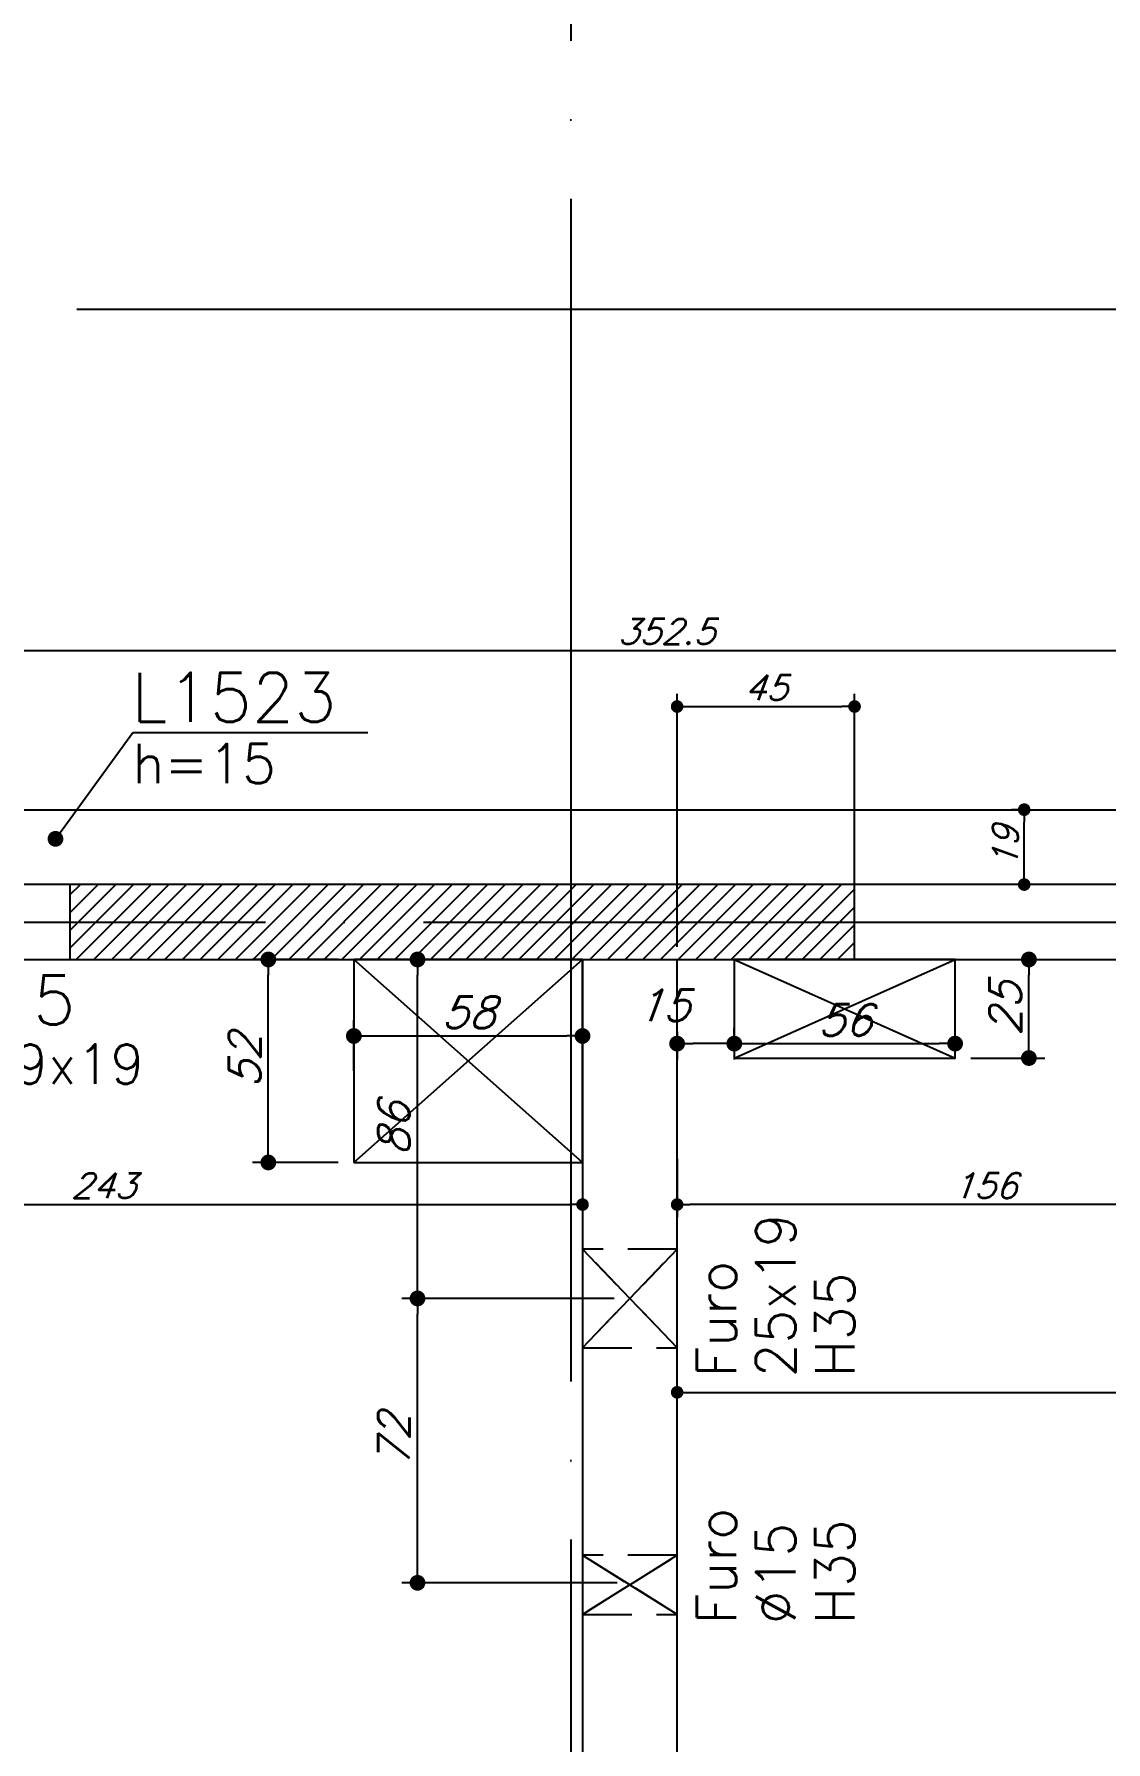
# Model space of a CAD drawing. Header units: millimetres. Extents: x -2368 to 4502, y -1988 to 2217.
# Drawn here: x -1226.1 to -954.3, y -4 to 429.2 of the extents above; entities that cross this region are included whole.
import ezdxf
from ezdxf import colors
from ezdxf.entities.mleader import LeaderData, LeaderLine
from ezdxf.enums import TextEntityAlignment as Align
from ezdxf.math import Vec2, Vec3

# ---------------------------------------------------------------- set-up
doc = ezdxf.new("R2010")
doc.units = ezdxf.units.MM
doc.header["$LTSCALE"] = 50
doc.linetypes.add('EIXO', pattern=[6.8, 6, -0.4, 0, -0.4])
doc.linetypes.add('HIDDEN', pattern=[0.375, 0.25, -0.125])
for name, color, linetype in [('F-AUX-RED', 1, 'Continuous'), ('F-COTAS', 106, 'Continuous'), ('F-COTAS-FUROS', 50, 'Continuous'), ('F-COTAS-FUROS VIGA', 50, 'Continuous'), ('F-EIXO', 12, 'EIXO'), ('F-FURO-PAREDE', 2, 'HIDDEN'), ('F-FURO-PAREDE-TEXTOS', 2, 'Continuous'), ('F-LAJES', 3, 'Continuous'), ('F-LAJES-DIM', 2, 'Continuous'), ('F-LAJES-NOME', 4, 'Continuous'), ('F-PILARES-DIM', 172, 'Continuous'), ('F-PILARES-HACH', 174, 'Continuous'), ('F-PILARES-NOME', 170, 'Continuous'), ('F-PILARES-S', 170, 'Continuous'), ('F-TEXTO', 6, 'Continuous'), ('F-VIGAS', 3, 'Continuous'), ('F-VÃO', 1, 'Continuous')]:
    doc.layers.add(name, color=color, linetype=linetype)
doc.styles.add('CP-TEXT-INCL', font='romans.shx', dxfattribs={"oblique": 20})
doc.styles.add('MCP', font='romans.shx')
doc.styles.add('ROMANS', font='romans.shx')
doc.styles.get("Standard").update_dxf_attribs({"font": 'romans.shx'})
doc.dimstyles.new('CP-COTAS-50', dxfattribs={"dimscale": 0.64, "dimtxt": 10, "dimasz": 5, "dimexe": 5, "dimexo": 5, "dimgap": 2.5, "dimtad": 1, "dimdec": 1, "dimdsep": 46, "dimtxsty": 'CP-TEXT-INCL', "dimblk1": 'DOT', "dimblk2": 'DOT', "dimsah": 1, "dimcen": 9, "dimclrd": 256, "dimclre": 256, "dimclrt": 256, "dimadec": 0, "dimazin": 0, "dimtfac": 1, "dimtdec": 1, "dimtmove": 2, "dimatfit": 3, "dimldrblk": 'DOT', "dimfxl": 0, "dimtolj": 1, "dimarcsym": 0})
doc.dimstyles.new('CP-COTAS-50-FUROS', dxfattribs={"dimscale": 0.8, "dimtxt": 10, "dimasz": 5, "dimexe": 5, "dimexo": 5, "dimgap": 2.5, "dimtad": 1, "dimdec": 0, "dimdsep": 46, "dimtxsty": 'CP-TEXT-INCL', "dimblk1": 'DOT', "dimblk2": 'DOT', "dimsah": 1, "dimcen": 9, "dimclrd": 256, "dimclre": 256, "dimclrt": 256, "dimadec": 0, "dimazin": 0, "dimtfac": 1, "dimtdec": 0, "dimtmove": 2, "dimatfit": 3, "dimldrblk": 'DOT', "dimfxl": 0, "dimtolj": 1, "dimarcsym": 0})

# ---------------------------------------------------------------- blocks, each defined once
blk = doc.blocks.new('*U14')
at = {"layer": 'F-EIXO'}
blk.add_line((0, 0), (4945.5, 0), dxfattribs=at)
at = {"layer": 'F-TEXTO', "style": 'ROMANS'}
blk.add_attdef('EIXO', text='', height=17.5, dxfattribs=at).set_placement((-28.21, 0), align=Align.MIDDLE_CENTER)
blk = doc.blocks.new('*U172')
at = {"layer": 'F-EIXO'}
blk.add_line((0, 0), (0, -2778.75), dxfattribs=at)
at = {"layer": 'F-TEXTO', "style": 'ROMANS'}
blk.add_attdef('EIXO', text='', height=17.5, rotation=360, dxfattribs=at).set_placement((0, 28.21), align=Align.MIDDLE_CENTER)
blk = doc.blocks.new('*U13')
at = {"layer": 'F-EIXO'}
blk.add_line((0, 0), (4857.5, 0), dxfattribs=at)
at = {"layer": 'F-TEXTO', "style": 'ROMANS'}
blk.add_attdef('EIXO', text='', height=17.5, dxfattribs=at).set_placement((-28.21, 0), align=Align.MIDDLE_CENTER)
blk = doc.blocks.new('_DOT')
at = {"color": 0, "linetype": 'ByBlock'}
blk.add_line((-0.5, 0), (-1, 0), dxfattribs=at)
at = {"color": 0, "linetype": 'ByBlock', "const_width": 0.5}
blk.add_lwpolyline([(-0.25, 0, 1), (0.25, 0, 1)], format="xyb", close=True, dxfattribs=at)
blk = doc.blocks.new('*D30')
at = {"layer": 'DEFPOINTS', "color": 0, "transparency": 16777216}
for p in [(-1166.69, 194.5), (-1145, 194.5), (-1145, 143)]:
    blk.add_point(p, dxfattribs=at)
at = {"layer": 'F-COTAS-FUROS', "lineweight": -2, "transparency": 16777216}
for p, q in [((-1149, 194.5), (-1170.69, 194.5)), ((-1166.69, 147), (-1166.69, 190.5)), ((-1149, 143), (-1170.69, 143))]:
    blk.add_line(p, q, dxfattribs=at)
at = {"layer": 'F-COTAS-FUROS', "lineweight": -2, "transparency": 16777216, "xscale": 4, "yscale": 4, "zscale": 4}
for p, rotation in [((-1166.69, 194.5), 90), ((-1166.69, 143), 270)]:
    blk.add_blockref('_DOT', p, dxfattribs=dict(at, rotation=rotation))
at = {"layer": 'F-COTAS-FUROS', "transparency": 16777216, "insert": (-1172.69, 168.75), "char_height": 8, "attachment_point": 5, "rotation": 90, "style": 'CP-TEXT-INCL'}
blk.add_mtext('\\A1;52', dxfattribs=at)
blk = doc.blocks.new('*D31')
at = {"layer": 'DEFPOINTS', "color": 0, "transparency": 16777216}
for p in [(-1087, 175.09), (-1087, 168.75), (-1145, 162.24)]:
    blk.add_point(p, dxfattribs=at)
at = {"layer": 'F-COTAS-FUROS', "lineweight": -2, "transparency": 16777216}
for p, q in [((-1145, 166.24), (-1145, 179.09)), ((-1087, 172.75), (-1087, 179.09)), ((-1141, 175.09), (-1091, 175.09))]:
    blk.add_line(p, q, dxfattribs=at)
at = {"layer": 'F-COTAS-FUROS', "lineweight": -2, "transparency": 16777216, "xscale": 4, "yscale": 4, "zscale": 4, "rotation": 180}
blk.add_blockref('_DOT', (-1145, 175.09), dxfattribs=at)
at = {"layer": 'F-COTAS-FUROS', "lineweight": -2, "transparency": 16777216, "xscale": 4, "yscale": 4, "zscale": 4}
blk.add_blockref('_DOT', (-1087, 175.09), dxfattribs=at)
at = {"layer": 'F-COTAS-FUROS', "transparency": 16777216, "insert": (-1116, 181.09), "char_height": 8, "attachment_point": 5, "style": 'CP-TEXT-INCL'}
blk.add_mtext('\\A1;58', dxfattribs=at)
blk = doc.blocks.new('*D81')
at = {"layer": 'DEFPOINTS', "color": 0, "transparency": 16777216}
for p in [(-1330, 132.32), (-1087, 132.32), (-1087, 132.32)]:
    blk.add_point(p, dxfattribs=at)
at = {"layer": 'F-COTAS', "lineweight": -2, "transparency": 16777216}
blk.add_line((-1326.8, 132.32), (-1090.2, 132.32), dxfattribs=at)
at = {"layer": 'F-COTAS', "lineweight": -2, "transparency": 16777216, "xscale": 3.2, "yscale": 3.2, "zscale": 3.2, "rotation": 180}
blk.add_blockref('_DOT', (-1330, 132.32), dxfattribs=at)
at = {"layer": 'F-COTAS', "lineweight": -2, "transparency": 16777216, "xscale": 3.2, "yscale": 3.2, "zscale": 3.2}
blk.add_blockref('_DOT', (-1087, 132.32), dxfattribs=at)
at = {"layer": 'F-COTAS', "transparency": 16777216, "insert": (-1208.5, 137.12), "char_height": 6.4, "attachment_point": 5, "style": 'CP-TEXT-INCL'}
blk.add_mtext('\\A1;243', dxfattribs=at)
blk = doc.blocks.new('*D82')
at = {"layer": 'DEFPOINTS', "color": 0, "transparency": 16777216}
for p in [(-1063, 84.69), (-219, 84.69), (-219, 84.69)]:
    blk.add_point(p, dxfattribs=at)
at = {"layer": 'F-COTAS', "lineweight": -2, "transparency": 16777216}
blk.add_line((-1059.8, 84.69), (-222.2, 84.69), dxfattribs=at)
at = {"layer": 'F-COTAS', "lineweight": -2, "transparency": 16777216, "xscale": 3.2, "yscale": 3.2, "zscale": 3.2, "rotation": 180}
blk.add_blockref('_DOT', (-1063, 84.69), dxfattribs=at)
at = {"layer": 'F-COTAS', "lineweight": -2, "transparency": 16777216, "xscale": 3.2, "yscale": 3.2, "zscale": 3.2}
blk.add_blockref('_DOT', (-219, 84.69), dxfattribs=at)
at = {"layer": 'F-COTAS', "transparency": 16777216, "insert": (-641, 89.49), "char_height": 6.4, "attachment_point": 5, "style": 'CP-TEXT-INCL'}
blk.add_mtext('\\A1;844', dxfattribs=at)
blk = doc.blocks.new('*D133')
at = {"layer": 'DEFPOINTS', "color": 0, "transparency": 16777216}
for p in [(-889.5, 272.87), (-1242, 232.5), (-889.5, 232.5)]:
    blk.add_point(p, dxfattribs=at)
at = {"layer": 'F-COTAS', "lineweight": -2, "transparency": 16777216}
for p, q in [((-1242, 235.7), (-1242, 276.07)), ((-889.5, 235.7), (-889.5, 276.07)), ((-1238.8, 272.87), (-892.7, 272.87))]:
    blk.add_line(p, q, dxfattribs=at)
at = {"layer": 'F-COTAS', "lineweight": -2, "transparency": 16777216, "xscale": 3.2, "yscale": 3.2, "zscale": 3.2, "rotation": 180}
blk.add_blockref('_DOT', (-1242, 272.87), dxfattribs=at)
at = {"layer": 'F-COTAS', "lineweight": -2, "transparency": 16777216, "xscale": 3.2, "yscale": 3.2, "zscale": 3.2}
blk.add_blockref('_DOT', (-889.5, 272.87), dxfattribs=at)
at = {"layer": 'F-COTAS', "transparency": 16777216, "insert": (-1065.75, 277.67), "char_height": 6.4, "attachment_point": 5, "style": 'CP-TEXT-INCL'}
blk.add_mtext('\\A1;352.5', dxfattribs=at)
blk = doc.blocks.new('*D156')
at = {"layer": 'DEFPOINTS', "color": 0, "transparency": 16777216}
for p in [(-974.97, 232.5), (-971.82, 232.5), (-971.82, 213.5)]:
    blk.add_point(p, dxfattribs=at)
at = {"layer": 'F-COTAS', "lineweight": -2, "transparency": 16777216}
for p, q in [((-975.02, 232.5), (-978.17, 232.5)), ((-974.97, 216.7), (-974.97, 229.3)), ((-975.02, 213.5), (-978.17, 213.5))]:
    blk.add_line(p, q, dxfattribs=at)
at = {"layer": 'F-COTAS', "lineweight": -2, "transparency": 16777216, "xscale": 3.2, "yscale": 3.2, "zscale": 3.2}
for p, rotation in [((-974.97, 232.5), 90), ((-974.97, 213.5), 270)]:
    blk.add_blockref('_DOT', p, dxfattribs=dict(at, rotation=rotation))
at = {"layer": 'F-COTAS', "transparency": 16777216, "insert": (-979.77, 223), "char_height": 6.4, "attachment_point": 5, "rotation": 90, "style": 'CP-TEXT-INCL'}
blk.add_mtext('\\A1;19', dxfattribs=at)
blk = doc.blocks.new('*D157')
at = {"layer": 'DEFPOINTS', "color": 0, "transparency": 16777216}
for p in [(-1018, 258.66), (-1063, 194.5), (-1018, 194.5)]:
    blk.add_point(p, dxfattribs=at)
at = {"layer": 'F-COTAS', "lineweight": -2, "transparency": 16777216}
for p, q in [((-1063, 197.7), (-1063, 261.86)), ((-1018, 197.7), (-1018, 261.86)), ((-1059.8, 258.66), (-1021.2, 258.66))]:
    blk.add_line(p, q, dxfattribs=at)
at = {"layer": 'F-COTAS', "lineweight": -2, "transparency": 16777216, "xscale": 3.2, "yscale": 3.2, "zscale": 3.2, "rotation": 180}
blk.add_blockref('_DOT', (-1063, 258.66), dxfattribs=at)
at = {"layer": 'F-COTAS', "lineweight": -2, "transparency": 16777216, "xscale": 3.2, "yscale": 3.2, "zscale": 3.2}
blk.add_blockref('_DOT', (-1018, 258.66), dxfattribs=at)
at = {"layer": 'F-COTAS', "transparency": 16777216, "insert": (-1040.5, 263.46), "char_height": 6.4, "attachment_point": 5, "style": 'CP-TEXT-INCL'}
blk.add_mtext('\\A1;45', dxfattribs=at)
blk = doc.blocks.new('*D230')
at = {"layer": 'DEFPOINTS', "color": 0, "transparency": 16777216}
for p in [(-1720.01, 1438), (-1200, 1438), (-1389, -579)]:
    blk.add_point(p, dxfattribs=at)
at = {"layer": 'F-COTAS', "lineweight": -2, "transparency": 16777216}
for p, q in [((-1203.2, 1438), (-1723.21, 1438)), ((-1720.01, -575.8), (-1720.01, 1434.8)), ((-1392.2, -579), (-1723.21, -579))]:
    blk.add_line(p, q, dxfattribs=at)
at = {"layer": 'F-COTAS', "lineweight": -2, "transparency": 16777216, "xscale": 3.2, "yscale": 3.2, "zscale": 3.2}
for p, rotation in [((-1720.01, 1438), 90), ((-1720.01, -579), 270)]:
    blk.add_blockref('_DOT', p, dxfattribs=dict(at, rotation=rotation))
at = {"layer": 'F-COTAS', "transparency": 16777216, "insert": (-1724.81, 429.5), "char_height": 6.4, "attachment_point": 5, "rotation": 90, "style": 'CP-TEXT-INCL'}
blk.add_mtext('\\A1;2017', dxfattribs=at)
blk = doc.blocks.new('*D265')
at = {"layer": 'DEFPOINTS', "color": 0, "transparency": 16777216}
for p in [(-907, 177.78), (-1063, 147.15), (-1063, 132.32)]:
    blk.add_point(p, dxfattribs=at)
at = {"layer": 'F-COTAS', "lineweight": -2, "transparency": 16777216}
for p, q in [((-907, 174.58), (-907, 129.12)), ((-1063, 143.95), (-1063, 129.12)), ((-910.2, 132.32), (-1059.8, 132.32))]:
    blk.add_line(p, q, dxfattribs=at)
at = {"layer": 'F-COTAS', "lineweight": -2, "transparency": 16777216, "xscale": 3.2, "yscale": 3.2, "zscale": 3.2, "rotation": 180}
blk.add_blockref('_DOT', (-1063, 132.32), dxfattribs=at)
at = {"layer": 'F-COTAS', "lineweight": -2, "transparency": 16777216, "xscale": 3.2, "yscale": 3.2, "zscale": 3.2}
blk.add_blockref('_DOT', (-907, 132.32), dxfattribs=at)
at = {"layer": 'F-COTAS', "transparency": 16777216, "insert": (-985, 137.12), "char_height": 6.4, "attachment_point": 5, "style": 'CP-TEXT-INCL'}
blk.add_mtext('\\A1;156', dxfattribs=at)
blk = doc.blocks.new('*U302')
at = {"layer": 'F-VÃO'}
for p, q in [((0, 0), (56, 25)), ((0, 25), (56, 0))]:
    blk.add_line(p, q, dxfattribs=at)
at = {"layer": 'F-VÃO', "color": 3}
blk.add_lwpolyline([(0, 0), (56, 0), (56, 25), (0, 25)], close=True, dxfattribs=at)
blk = doc.blocks.new('*D368')
at = {"layer": 'DEFPOINTS', "color": 0, "transparency": 16777216}
for p in [(-1048.5, 169.5), (-992.5, 173.15), (-992.5, 169.5)]:
    blk.add_point(p, dxfattribs=at)
at = {"layer": 'F-COTAS-FUROS', "lineweight": -2, "transparency": 16777216}
for p, q in [((-1048.5, 173.5), (-1048.5, 177.15)), ((-992.5, 173.5), (-992.5, 177.15)), ((-1044.5, 173.15), (-996.5, 173.15))]:
    blk.add_line(p, q, dxfattribs=at)
at = {"layer": 'F-COTAS-FUROS', "lineweight": -2, "transparency": 16777216, "xscale": 4, "yscale": 4, "zscale": 4, "rotation": 180}
blk.add_blockref('_DOT', (-1048.5, 173.15), dxfattribs=at)
at = {"layer": 'F-COTAS-FUROS', "lineweight": -2, "transparency": 16777216, "xscale": 4, "yscale": 4, "zscale": 4}
blk.add_blockref('_DOT', (-992.5, 173.15), dxfattribs=at)
at = {"layer": 'F-COTAS-FUROS', "transparency": 16777216, "insert": (-1020.5, 179.15), "char_height": 8, "attachment_point": 5, "style": 'CP-TEXT-INCL'}
blk.add_mtext('\\A1;56', dxfattribs=at)
blk = doc.blocks.new('*D369')
at = {"layer": 'DEFPOINTS', "color": 0, "transparency": 16777216}
for p in [(-1063, 180.19), (-1048.5, 180.19), (-1063, 173.15)]:
    blk.add_point(p, dxfattribs=at)
at = {"layer": 'F-COTAS-FUROS', "lineweight": -2, "transparency": 16777216}
for p, q in [((-1063, 176.19), (-1063, 169.15)), ((-1048.5, 176.19), (-1048.5, 169.15)), ((-1052.5, 173.15), (-1059, 173.15))]:
    blk.add_line(p, q, dxfattribs=at)
at = {"layer": 'F-COTAS-FUROS', "lineweight": -2, "transparency": 16777216, "xscale": 4, "yscale": 4, "zscale": 4, "rotation": 180}
blk.add_blockref('_DOT', (-1063, 173.15), dxfattribs=at)
at = {"layer": 'F-COTAS-FUROS', "lineweight": -2, "transparency": 16777216, "xscale": 4, "yscale": 4, "zscale": 4}
blk.add_blockref('_DOT', (-1048.5, 173.15), dxfattribs=at)
at = {"layer": 'F-COTAS-FUROS', "transparency": 16777216, "insert": (-1066.66, 182.87), "char_height": 8, "attachment_point": 5, "style": 'CP-TEXT-INCL'}
blk.add_mtext('\\A1;15', dxfattribs=at)
blk = doc.blocks.new('*D370')
at = {"layer": 'DEFPOINTS', "color": 0, "transparency": 16777216}
for p in [(-987.25, 194.5), (-973.78, 194.5), (-992.5, 169.5)]:
    blk.add_point(p, dxfattribs=at)
at = {"layer": 'F-COTAS-FUROS', "lineweight": -2, "transparency": 16777216}
for p, q in [((-983.25, 194.5), (-969.78, 194.5)), ((-973.78, 173.5), (-973.78, 190.5)), ((-988.5, 169.5), (-969.78, 169.5))]:
    blk.add_line(p, q, dxfattribs=at)
at = {"layer": 'F-COTAS-FUROS', "lineweight": -2, "transparency": 16777216, "xscale": 4, "yscale": 4, "zscale": 4}
for p, rotation in [((-973.78, 194.5), 90), ((-973.78, 169.5), 270)]:
    blk.add_blockref('_DOT', p, dxfattribs=dict(at, rotation=rotation))
at = {"layer": 'F-COTAS-FUROS', "transparency": 16777216, "insert": (-979.78, 182), "char_height": 8, "attachment_point": 5, "rotation": 90, "style": 'CP-TEXT-INCL'}
blk.add_mtext('\\A1;25', dxfattribs=at)
blk = doc.blocks.new('*D502')
at = {"layer": 'DEFPOINTS', "color": 0, "linetype": 'Continuous', "transparency": 16777216}
for p in [(-1128.85, 194.5), (-1097.71, 194.5), (-1075, 108.51)]:
    blk.add_point(p, dxfattribs=at)
at = {"layer": 'F-COTAS-FUROS VIGA', "linetype": 'Continuous', "lineweight": -2, "transparency": 16777216}
for p, q in [((-1101.71, 194.5), (-1132.85, 194.5)), ((-1128.85, 112.51), (-1128.85, 190.5)), ((-1079, 108.51), (-1132.85, 108.51))]:
    blk.add_line(p, q, dxfattribs=at)
at = {"layer": 'F-COTAS-FUROS VIGA', "linetype": 'Continuous', "lineweight": -2, "transparency": 16777216, "xscale": 4, "yscale": 4, "zscale": 4}
for p, rotation in [((-1128.85, 194.5), 90), ((-1128.85, 108.51), 270)]:
    blk.add_blockref('_DOT', p, dxfattribs=dict(at, rotation=rotation))
at = {"layer": 'F-COTAS-FUROS VIGA', "linetype": 'Continuous', "transparency": 16777216, "insert": (-1134.85, 151.5), "char_height": 8, "attachment_point": 5, "rotation": 90, "style": 'CP-TEXT-INCL'}
blk.add_mtext('\\A1;86', dxfattribs=at)
blk = doc.blocks.new('*D503')
at = {"layer": 'DEFPOINTS', "color": 0, "linetype": 'Continuous', "transparency": 16777216}
for p in [(-1128.85, 108.51), (-1075, 108.51), (-1074.19, 36.37)]:
    blk.add_point(p, dxfattribs=at)
at = {"layer": 'F-COTAS-FUROS VIGA', "linetype": 'Continuous', "lineweight": -2, "transparency": 16777216}
for p, q in [((-1079, 108.51), (-1132.85, 108.51)), ((-1128.85, 40.37), (-1128.85, 104.51)), ((-1078.19, 36.37), (-1132.85, 36.37))]:
    blk.add_line(p, q, dxfattribs=at)
at = {"layer": 'F-COTAS-FUROS VIGA', "linetype": 'Continuous', "lineweight": -2, "transparency": 16777216, "xscale": 4, "yscale": 4, "zscale": 4}
for p, rotation in [((-1128.85, 108.51), 90), ((-1128.85, 36.37), 270)]:
    blk.add_blockref('_DOT', p, dxfattribs=dict(at, rotation=rotation))
at = {"layer": 'F-COTAS-FUROS VIGA', "linetype": 'Continuous', "transparency": 16777216, "insert": (-1134.85, 72.44), "char_height": 8, "attachment_point": 5, "rotation": 90, "style": 'CP-TEXT-INCL'}
blk.add_mtext('\\A1;72', dxfattribs=at)

msp = doc.modelspace()

# ---------------------------------------------------------------- hatches: boundary and pattern name
at = {"layer": 'F-PILARES-HACH', "linetype": 'Continuous'}
h = msp.add_hatch(dxfattribs=at)
h.set_pattern_fill('ANSI31', color=256, style=0)
h.paths.add_polyline_path([(-1217, 194.5), (-1018, 194.5), (-1018, 213.5), (-1217, 213.5)], flags=16)

# ---------------------------------------------------------------- linework, layer by layer
at = {"layer": 'F-FURO-PAREDE'}
for points in [[(-1075, 108.51), (-1063, 96.01), (-1063, 121.01), (-1075, 108.51), (-1063, 121.01), (-1087, 121.01), (-1075, 108.51), (-1087, 121.01), (-1087, 96.01), (-1075, 108.51), (-1087, 96.01), (-1063, 96.01), (-1075, 108.51)], [(-1075, 35.87), (-1063, 28.37), (-1063, 43.37), (-1075, 35.87), (-1063, 43.37), (-1087, 43.37), (-1075, 35.87), (-1087, 43.37), (-1087, 28.37), (-1075, 35.87), (-1087, 28.37), (-1063, 28.37), (-1075, 35.87)]]:
    msp.add_lwpolyline(points, dxfattribs=at)
at = {"layer": 'F-LAJES', "linetype": 'Continuous'}
msp.add_line((-1242, 232.5), (-889.5, 232.5), dxfattribs=at)
msp.add_lwpolyline([(-1145, 143), (-1087, 143), (-1087, 194.5), (-1145, 194.5), (-1145, 143)], dxfattribs=at)
at = {"layer": 'F-PILARES-S', "linetype": 'Continuous'}
msp.add_lwpolyline([(-1217, 194.5), (-1018, 194.5), (-1018, 213.5), (-1217, 213.5), (-1217, 194.5)], dxfattribs=at)
at = {"layer": 'F-VIGAS'}
for points in [[(-1217, 213.5), (-1349, 213.5)], [(-849.5, 213.5), (-1018, 213.5)], [(-1330, 194.5), (-1217, 194.5)], [(-1087, 194.5), (-1087, -450)], [(-1063, -475), (-1063, 194.5)], [(-1018, 194.5), (-840, 194.5)]]:
    msp.add_lwpolyline(points, dxfattribs=at)
at = {"layer": 'F-VÃO', "linetype": 'Continuous'}
for p, q in [((-1145, 143), (-1087, 194.5)), ((-1087, 143), (-1145, 194.5))]:
    msp.add_line(p, q, dxfattribs=at)

# ---------------------------------------------------------------- block references
at = {"layer": 'F-EIXO', "linetype": 'Continuous'}
for name, p in [('*U172', (-1090, 1747.82)), ('*U14', (-1895.47, 359.5)), ('*U13', (-1807.52, 204))]:
    msp.add_blockref(name, p, dxfattribs=at)
at = {"layer": 'F-VÃO'}
msp.add_blockref('*U302', (-1048.5, 169.5), dxfattribs=at)

# ---------------------------------------------------------------- texts
at = {"layer": 'F-FURO-PAREDE-TEXTOS', "linetype": 'Continuous', "style": 'MCP'}
for s, p in [('25x19', (-1033, 88.51)), ('Furo', (-1048, 88.51)), ('H35', (-1018, 88.51)), ('Furo', (-1048, 25.87)), ('%%c15', (-1033, 25.87)), ('H35', (-1018, 25.87))]:
    msp.add_text(s, height=10, rotation=90, dxfattribs=at).set_placement(p)
at = {"layer": 'F-LAJES-DIM', "linetype": 'Continuous', "style": 'MCP'}
msp.add_text('h=15', height=10, dxfattribs=at).set_placement((-1201.18, 239.2))
at = {"layer": 'F-LAJES-NOME', "linetype": 'Continuous', "style": 'MCP'}
msp.add_text('L1523', height=12.5, dxfattribs=at).set_placement((-1201.39, 254.74))
at = {"layer": 'F-PILARES-DIM', "linetype": 'Continuous', "style": 'MCP'}
msp.add_text('199x19', height=10, dxfattribs=at).set_placement((-1248.3, 162.97))
at = {"layer": 'F-PILARES-NOME', "linetype": 'Continuous', "style": 'MCP'}
msp.add_text('P15', height=12.5, dxfattribs=at).set_placement((-1248.3, 177.97))

# ---------------------------------------------------------------- dimensions: what is measured, and where the dimension line sits
at = {"layer": 'F-COTAS'}
for base, p1, p2, angle, picture, middle in [((-1720.01, 1438), (-1389, -579), (-1200, 1438), 90, '*D230', (-1724.81, 429.5)), ((-974.97, 232.5), (-971.82, 213.5), (-971.82, 232.5), 90, '*D156', (-979.77, 223)), ((-1087, 132.32), (-1330, 132.32), (-1087, 132.32), 180, '*D81', (-1208.5, 137.12)), ((-219, 84.69), (-1063, 84.69), (-219, 84.69), 180, '*D82', (-641, 89.49))]:
    dim = msp.add_linear_dim(base=base, p1=p1, p2=p2, angle=angle, dimstyle='CP-COTAS-50', dxfattribs=at)
    dim.commit()
    dim.dimension.update_dxf_attribs({"geometry": picture, "text_midpoint": middle})
for base, p1, p2, picture, middle in [((-889.5, 272.87), (-1242, 232.5), (-889.5, 232.5), '*D133', (-1065.75, 277.67)), ((-1018, 258.66), (-1063, 194.5), (-1018, 194.5), '*D157', (-1040.5, 263.46)), ((-1063, 132.32), (-907, 177.78), (-1063, 147.15), '*D265', (-985, 137.12))]:
    dim = msp.add_linear_dim(base=base, p1=p1, p2=p2, dimstyle='CP-COTAS-50', dxfattribs=at)
    dim.commit()
    dim.dimension.update_dxf_attribs({"geometry": picture, "text_midpoint": middle})
at = {"layer": 'F-COTAS-FUROS'}
for base, p1, p2, picture, middle in [((-1166.69066441, 194.5), (-1145, 143), (-1145, 194.5), '*D30', (-1172.69066441, 168.75)), ((-973.78, 194.5), (-992.5, 169.5), (-987.25, 194.5), '*D370', (-979.78, 182))]:
    dim = msp.add_linear_dim(base=base, p1=p1, p2=p2, angle=90, dimstyle='CP-COTAS-50-FUROS', dxfattribs=at)
    dim.commit()
    dim.dimension.update_dxf_attribs({"geometry": picture, "text_midpoint": middle})
for base, p1, p2, picture, middle in [((-1087, 175.09), (-1145, 162.24), (-1087, 168.75), '*D31', (-1116, 181.09)), ((-992.5, 173.15), (-1048.5, 169.5), (-992.5, 169.5), '*D368', (-1020.5, 179.15))]:
    dim = msp.add_linear_dim(base=base, p1=p1, p2=p2, dimstyle='CP-COTAS-50-FUROS', dxfattribs=at)
    dim.commit()
    dim.dimension.update_dxf_attribs({"geometry": picture, "text_midpoint": middle})
dim = msp.add_linear_dim(base=(-1063, 173.14731784), p1=(-1048.5, 180.18720853), p2=(-1063, 180.18720853), dimstyle='CP-COTAS-50-FUROS', dxfattribs=at)
dim.commit()
dim.dimension.update_dxf_attribs({"geometry": '*D369', "text_midpoint": (-1066.65729112, 182.86897547), "dimtype": 160})
at = {"layer": 'F-COTAS-FUROS VIGA', "linetype": 'Continuous'}
for base, p1, p2, picture, middle in [((-1128.85, 194.5), (-1075, 108.51), (-1097.71, 194.5), '*D502', (-1134.85, 151.5)), ((-1128.85, 108.51), (-1074.19, 36.37), (-1075, 108.51), '*D503', (-1134.85, 72.44))]:
    dim = msp.add_linear_dim(base=base, p1=p1, p2=p2, angle=90, dimstyle='CP-COTAS-50-FUROS', dxfattribs=at)
    dim.commit()
    dim.dimension.update_dxf_attribs({"geometry": picture, "text_midpoint": middle})

# ---------------------------------------------------------------- leaders
at = {"layer": 'F-AUX-RED'}
ml = msp.add_multileader_mtext('Standard', dxfattribs=at)
ml.set_content('', color=256)
ml.set_leader_properties()
ml.set_arrow_properties(name='DOT')
ml.build(insert=Vec2(0, 0))
ctx = ml.context
ctx.base_point, ctx.plane_origin = Vec3(-1141.48, 252.11), Vec3(-1225.68, 225.1)
notes = []
notes.append((ctx, [(0, (1, 1, 0), (-1201.06, 252.11), (1, 0), 59.58, [(0, [(-1220.68, 225.1)], 0, [])])]))
ctx.mtext.insert, ctx.mtext.flow_direction = Vec3(-1139.48, 254.11), 5
for ctx, leaders in notes:
    for number, flags, end, landing, length, lines in leaders:
        leader = LeaderData()
        leader.index, (leader.has_last_leader_line, leader.has_dogleg_vector, leader.attachment_direction) = number, flags
        leader.last_leader_point, leader.dogleg_vector, leader.dogleg_length = Vec3(end), Vec3(landing), length
        for number, points, colour, breaks in lines:
            line = LeaderLine()
            line.index, line.vertices, line.color, line.breaks = number, Vec3.list(points), colors.encode_raw_color(colour), breaks
            leader.lines.append(line)
        ctx.leaders.append(leader)

doc.saveas('drawing.dxf')
